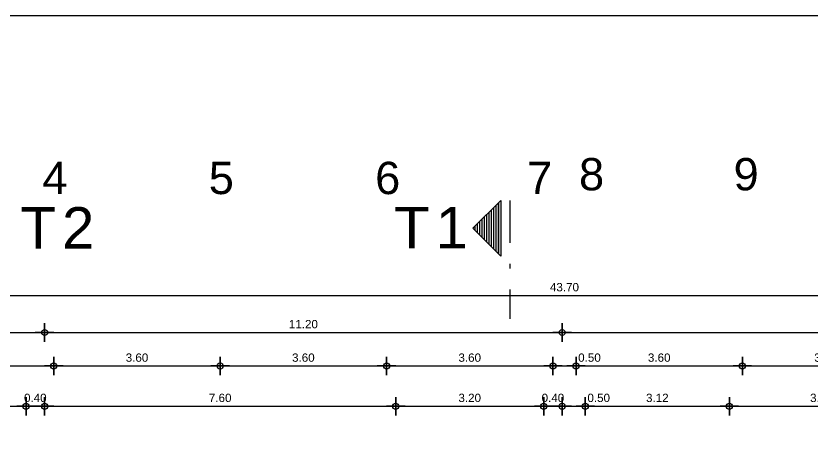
# Model space of a CAD drawing. Header units: metres. Extents: x 0 to 132, y -109 to 310.
# Drawn here: x 21.4 to 38.63, y 49.28 to 58.4 of the extents above; entities that cross this region are included whole.
import ezdxf

# ---------------------------------------------------------------- set-up
doc = ezdxf.new("R2010")
doc.units = ezdxf.units.M
doc.header["$LTSCALE"] = 0.036
doc.linetypes.add('DASHDOTX2', pattern=[50.8, 25.4, -12.7, 0, -12.7])
doc.layers.get('Defpoints').update_dxf_attribs({"color": 252})
for name, color, linetype in [('arxitektonika', 254, 'Continuous'), ('BORDER', 252, 'Continuous'), ('DIMBLK', 252, 'Continuous'), ('LAYER-ON', 252, 'Continuous')]:
    doc.layers.add(name, color=color, linetype=linetype)
doc.styles.add('COMU-N', font='arial.ttf')
doc.styles.get("Standard").update_dxf_attribs({"font": 'arial.ttf'})
doc.dimstyles.new('CADWDOT', dxfattribs={"dimscale": 0.1, "dimtxt": 1.8, "dimasz": 0.08, "dimexe": 2, "dimexo": 0, "dimgap": 0.09, "dimtad": 0, "dimrnd": 0.001, "dimzin": 0, "dimdsep": 46, "dimtxsty": 'Standard', "dimblk1": 'ARTDIM', "dimblk2": 'ARTDIM', "dimsah": 1, "dimcen": 0.09, "dimdle": 0.05, "dimse1": 1, "dimse2": 1, "dimadec": 0, "dimazin": 0, "dimtfac": 1, "dimtmove": 0, "dimatfit": 3, "dimldrblk": 'ARTDIM', "dimfxl": 2, "dimtvp": 0.9999, "dimtolj": 1, "dimtzin": 0, "dimarcsym": 0})

# ---------------------------------------------------------------- blocks, each defined once
blk = doc.blocks.new('art103')
at = {"layer": 'BORDER'}
blk.add_line((20.75, 14.6), (0.25, 14.6), dxfattribs=at)
blk = doc.blocks.new('ARTDIM')
at = {"layer": 'DIMBLK'}
for p, q in [((0, -24.9975), (0, 24.9975)), ((-24.9975, 0), (24.9975, 0))]:
    blk.add_line(p, q, dxfattribs=at)
blk.add_circle((0, 0), 8.25, dxfattribs=at)
blk = doc.blocks.new('*D59')
at = {"layer": 'arxitektonika', "color": 0, "lineweight": -2}
blk.add_line((20.426, 49.945), (21.61, 49.945), dxfattribs=at)
at = {"layer": 'Defpoints', "color": 0, "transparency": 16777216}
for p in [(20.418, 50.383), (21.618, 50.383), (21.618, 49.945)]:
    blk.add_point(p, dxfattribs=at)
at = {"layer": 'arxitektonika', "color": 0, "lineweight": -2, "xscale": 0.008, "yscale": 0.008, "zscale": 0.008, "rotation": 180}
blk.add_blockref('ARTDIM', (20.418, 49.945), dxfattribs=at)
at = {"layer": 'arxitektonika', "color": 0, "lineweight": -2, "xscale": 0.008, "yscale": 0.008, "zscale": 0.008}
blk.add_blockref('ARTDIM', (21.618, 49.945), dxfattribs=at)
at = {"layer": 'arxitektonika', "color": 0, "insert": (21.018, 50.125), "char_height": 0.18, "attachment_point": 5}
blk.add_mtext('\\A1;1.20', dxfattribs=at)
blk = doc.blocks.new('*D60')
at = {"layer": 'arxitektonika', "color": 0, "lineweight": -2}
blk.add_line((21.626, 49.945), (22.01, 49.945), dxfattribs=at)
at = {"layer": 'Defpoints', "color": 0, "transparency": 16777216}
for p in [(21.618, 50.383), (22.018, 50.383), (22.018, 49.945)]:
    blk.add_point(p, dxfattribs=at)
at = {"layer": 'arxitektonika', "color": 0, "lineweight": -2, "xscale": 0.008, "yscale": 0.008, "zscale": 0.008, "rotation": 180}
blk.add_blockref('ARTDIM', (21.618, 49.945), dxfattribs=at)
at = {"layer": 'arxitektonika', "color": 0, "lineweight": -2, "xscale": 0.008, "yscale": 0.008, "zscale": 0.008}
blk.add_blockref('ARTDIM', (22.018, 49.945), dxfattribs=at)
at = {"layer": 'arxitektonika', "color": 0, "insert": (21.818, 50.125), "char_height": 0.18, "attachment_point": 5}
blk.add_mtext('\\A1;0.40', dxfattribs=at)
blk = doc.blocks.new('*D61')
at = {"layer": 'arxitektonika', "color": 0, "lineweight": -2}
blk.add_line((22.026, 49.945), (29.61, 49.945), dxfattribs=at)
at = {"layer": 'Defpoints', "color": 0, "transparency": 16777216}
for p in [(22.018, 50.383), (29.618, 50.383), (29.618, 49.945)]:
    blk.add_point(p, dxfattribs=at)
at = {"layer": 'arxitektonika', "color": 0, "lineweight": -2, "xscale": 0.008, "yscale": 0.008, "zscale": 0.008, "rotation": 180}
blk.add_blockref('ARTDIM', (22.018, 49.945), dxfattribs=at)
at = {"layer": 'arxitektonika', "color": 0, "lineweight": -2, "xscale": 0.008, "yscale": 0.008, "zscale": 0.008}
blk.add_blockref('ARTDIM', (29.618, 49.945), dxfattribs=at)
at = {"layer": 'arxitektonika', "color": 0, "insert": (25.818, 50.125), "char_height": 0.18, "attachment_point": 5}
blk.add_mtext('\\A1;7.60', dxfattribs=at)
blk = doc.blocks.new('*D62')
at = {"layer": 'arxitektonika', "color": 0, "lineweight": -2}
blk.add_line((29.626, 49.945), (32.81, 49.945), dxfattribs=at)
at = {"layer": 'Defpoints', "color": 0, "transparency": 16777216}
for p in [(29.618, 50.383), (32.818, 50.383), (32.818, 49.945)]:
    blk.add_point(p, dxfattribs=at)
at = {"layer": 'arxitektonika', "color": 0, "lineweight": -2, "xscale": 0.008, "yscale": 0.008, "zscale": 0.008, "rotation": 180}
blk.add_blockref('ARTDIM', (29.618, 49.945), dxfattribs=at)
at = {"layer": 'arxitektonika', "color": 0, "lineweight": -2, "xscale": 0.008, "yscale": 0.008, "zscale": 0.008}
blk.add_blockref('ARTDIM', (32.818, 49.945), dxfattribs=at)
at = {"layer": 'arxitektonika', "color": 0, "insert": (31.218, 50.125), "char_height": 0.18, "attachment_point": 5}
blk.add_mtext('\\A1;3.20', dxfattribs=at)
blk = doc.blocks.new('*D63')
at = {"layer": 'arxitektonika', "color": 0, "lineweight": -2}
blk.add_line((32.826, 49.945), (33.21, 49.945), dxfattribs=at)
at = {"layer": 'Defpoints', "color": 0, "transparency": 16777216}
for p in [(32.818, 50.383), (33.218, 50.383), (33.218, 49.945)]:
    blk.add_point(p, dxfattribs=at)
at = {"layer": 'arxitektonika', "color": 0, "lineweight": -2, "xscale": 0.008, "yscale": 0.008, "zscale": 0.008, "rotation": 180}
blk.add_blockref('ARTDIM', (32.818, 49.945), dxfattribs=at)
at = {"layer": 'arxitektonika', "color": 0, "lineweight": -2, "xscale": 0.008, "yscale": 0.008, "zscale": 0.008}
blk.add_blockref('ARTDIM', (33.218, 49.945), dxfattribs=at)
at = {"layer": 'arxitektonika', "color": 0, "insert": (33.018, 50.125), "char_height": 0.18, "attachment_point": 5}
blk.add_mtext('\\A1;0.40', dxfattribs=at)
blk = doc.blocks.new('*D64')
at = {"layer": 'arxitektonika', "color": 0, "lineweight": -2}
for p, q in [((33.226, 49.945), (33.71, 49.945)), ((33.718, 49.945), (34.293, 49.945))]:
    blk.add_line(p, q, dxfattribs=at)
at = {"layer": 'Defpoints', "color": 0, "transparency": 16777216}
for p in [(33.218, 50.383), (33.718, 50.383), (33.718, 49.945)]:
    blk.add_point(p, dxfattribs=at)
at = {"layer": 'arxitektonika', "color": 0, "lineweight": -2, "xscale": 0.008, "yscale": 0.008, "zscale": 0.008, "rotation": 180}
blk.add_blockref('ARTDIM', (33.218, 49.945), dxfattribs=at)
at = {"layer": 'arxitektonika', "color": 0, "lineweight": -2, "xscale": 0.008, "yscale": 0.008, "zscale": 0.008}
blk.add_blockref('ARTDIM', (33.718, 49.945), dxfattribs=at)
at = {"layer": 'arxitektonika', "color": 0, "insert": (34.009, 50.125), "char_height": 0.18, "attachment_point": 5}
blk.add_mtext('\\A1;0.50', dxfattribs=at)
blk = doc.blocks.new('*D65')
at = {"layer": 'arxitektonika', "color": 0, "lineweight": -2}
blk.add_line((33.726, 49.945), (36.829, 49.945), dxfattribs=at)
at = {"layer": 'Defpoints', "color": 0, "transparency": 16777216}
for p in [(33.718, 50.383), (36.837, 50.383), (36.837, 49.945)]:
    blk.add_point(p, dxfattribs=at)
at = {"layer": 'arxitektonika', "color": 0, "lineweight": -2, "xscale": 0.008, "yscale": 0.008, "zscale": 0.008, "rotation": 180}
blk.add_blockref('ARTDIM', (33.718, 49.945), dxfattribs=at)
at = {"layer": 'arxitektonika', "color": 0, "lineweight": -2, "xscale": 0.008, "yscale": 0.008, "zscale": 0.008}
blk.add_blockref('ARTDIM', (36.837, 49.945), dxfattribs=at)
at = {"layer": 'arxitektonika', "color": 0, "insert": (35.277, 50.125), "char_height": 0.18, "attachment_point": 5}
blk.add_mtext('\\A1;3.12', dxfattribs=at)
blk = doc.blocks.new('*D66')
at = {"layer": 'arxitektonika', "color": 0, "lineweight": -2}
blk.add_line((36.845, 49.945), (40.81, 49.945), dxfattribs=at)
at = {"layer": 'Defpoints', "color": 0, "transparency": 16777216}
for p in [(36.837, 50.383), (40.818, 50.383), (40.818, 49.945)]:
    blk.add_point(p, dxfattribs=at)
at = {"layer": 'arxitektonika', "color": 0, "lineweight": -2, "xscale": 0.008, "yscale": 0.008, "zscale": 0.008, "rotation": 180}
blk.add_blockref('ARTDIM', (36.837, 49.945), dxfattribs=at)
at = {"layer": 'arxitektonika', "color": 0, "lineweight": -2, "xscale": 0.008, "yscale": 0.008, "zscale": 0.008}
blk.add_blockref('ARTDIM', (40.818, 49.945), dxfattribs=at)
at = {"layer": 'arxitektonika', "color": 0, "insert": (38.827, 50.125), "char_height": 0.18, "attachment_point": 5}
blk.add_mtext('\\A1;3.98', dxfattribs=at)
blk = doc.blocks.new('*D74')
at = {"layer": 'arxitektonika', "color": 0, "lineweight": -2}
blk.add_line((11.426, 51.542), (22.01, 51.542), dxfattribs=at)
at = {"layer": 'Defpoints', "color": 0, "transparency": 16777216}
for p in [(22.018, 51.542), (11.418, 48.093), (22.018, 48.093)]:
    blk.add_point(p, dxfattribs=at)
at = {"layer": 'arxitektonika', "color": 0, "lineweight": -2, "xscale": 0.008, "yscale": 0.008, "zscale": 0.008, "rotation": 180}
blk.add_blockref('ARTDIM', (11.418, 51.542), dxfattribs=at)
at = {"layer": 'arxitektonika', "color": 0, "lineweight": -2, "xscale": 0.008, "yscale": 0.008, "zscale": 0.008}
blk.add_blockref('ARTDIM', (22.018, 51.542), dxfattribs=at)
at = {"layer": 'arxitektonika', "color": 0, "insert": (16.718, 51.722), "char_height": 0.18, "attachment_point": 5}
blk.add_mtext('\\A1;10.60', dxfattribs=at)
blk = doc.blocks.new('*D75')
at = {"layer": 'arxitektonika', "color": 0, "lineweight": -2}
blk.add_line((22.026, 51.542), (33.21, 51.542), dxfattribs=at)
at = {"layer": 'Defpoints', "color": 0, "transparency": 16777216}
for p in [(33.218, 51.542), (22.018, 48.099), (33.218, 48.099)]:
    blk.add_point(p, dxfattribs=at)
at = {"layer": 'arxitektonika', "color": 0, "lineweight": -2, "xscale": 0.008, "yscale": 0.008, "zscale": 0.008, "rotation": 180}
blk.add_blockref('ARTDIM', (22.018, 51.542), dxfattribs=at)
at = {"layer": 'arxitektonika', "color": 0, "lineweight": -2, "xscale": 0.008, "yscale": 0.008, "zscale": 0.008}
blk.add_blockref('ARTDIM', (33.218, 51.542), dxfattribs=at)
at = {"layer": 'arxitektonika', "color": 0, "insert": (27.618, 51.722), "char_height": 0.18, "attachment_point": 5}
blk.add_mtext('\\A1;11.20', dxfattribs=at)
blk = doc.blocks.new('*D76')
at = {"layer": 'arxitektonika', "color": 0, "lineweight": -2}
blk.add_line((33.226, 51.542), (55.11, 51.542), dxfattribs=at)
at = {"layer": 'Defpoints', "color": 0, "transparency": 16777216}
for p in [(55.118, 51.542), (33.218, 48.099), (55.118, 48.099)]:
    blk.add_point(p, dxfattribs=at)
at = {"layer": 'arxitektonika', "color": 0, "lineweight": -2, "xscale": 0.008, "yscale": 0.008, "zscale": 0.008, "rotation": 180}
blk.add_blockref('ARTDIM', (33.218, 51.542), dxfattribs=at)
at = {"layer": 'arxitektonika', "color": 0, "lineweight": -2, "xscale": 0.008, "yscale": 0.008, "zscale": 0.008}
blk.add_blockref('ARTDIM', (55.118, 51.542), dxfattribs=at)
at = {"layer": 'arxitektonika', "color": 0, "insert": (44.168, 51.722), "char_height": 0.18, "attachment_point": 5}
blk.add_mtext('\\A1;21.90', dxfattribs=at)
blk = doc.blocks.new('*D77')
at = {"layer": 'arxitektonika', "color": 0, "lineweight": -2}
blk.add_line((11.426, 52.343), (55.11, 52.343), dxfattribs=at)
at = {"layer": 'Defpoints', "color": 0, "transparency": 16777216}
for p in [(55.118, 52.343), (11.418, 48.093), (55.118, 48.093)]:
    blk.add_point(p, dxfattribs=at)
at = {"layer": 'arxitektonika', "color": 0, "lineweight": -2, "xscale": 0.008, "yscale": 0.008, "zscale": 0.008, "rotation": 180}
blk.add_blockref('ARTDIM', (11.418, 52.343), dxfattribs=at)
at = {"layer": 'arxitektonika', "color": 0, "lineweight": -2, "xscale": 0.008, "yscale": 0.008, "zscale": 0.008}
blk.add_blockref('ARTDIM', (55.118, 52.343), dxfattribs=at)
at = {"layer": 'arxitektonika', "color": 0, "insert": (33.268, 52.523), "char_height": 0.18, "attachment_point": 5}
blk.add_mtext('\\A1;43.70', dxfattribs=at)
blk = doc.blocks.new('*D148')
at = {"layer": 'arxitektonika', "color": 0, "lineweight": -2}
blk.add_line((18.626, 50.817), (22.21, 50.817), dxfattribs=at)
at = {"layer": 'Defpoints', "color": 0, "transparency": 16777216}
for p in [(18.618, 54.389), (22.218, 54.389), (22.218, 50.817)]:
    blk.add_point(p, dxfattribs=at)
at = {"layer": 'arxitektonika', "color": 0, "lineweight": -2, "xscale": 0.008, "yscale": 0.008, "zscale": 0.008, "rotation": 180}
blk.add_blockref('ARTDIM', (18.618, 50.817), dxfattribs=at)
at = {"layer": 'arxitektonika', "color": 0, "lineweight": -2, "xscale": 0.008, "yscale": 0.008, "zscale": 0.008}
blk.add_blockref('ARTDIM', (22.218, 50.817), dxfattribs=at)
at = {"layer": 'arxitektonika', "color": 0, "insert": (20.418, 50.997), "char_height": 0.18, "attachment_point": 5}
blk.add_mtext('\\A1;3.60', dxfattribs=at)
blk = doc.blocks.new('*D149')
at = {"layer": 'arxitektonika', "color": 0, "lineweight": -2}
blk.add_line((22.226, 50.817), (25.81, 50.817), dxfattribs=at)
at = {"layer": 'Defpoints', "color": 0, "transparency": 16777216}
for p in [(22.218, 54.389), (25.818, 54.389), (25.818, 50.817)]:
    blk.add_point(p, dxfattribs=at)
at = {"layer": 'arxitektonika', "color": 0, "lineweight": -2, "xscale": 0.008, "yscale": 0.008, "zscale": 0.008, "rotation": 180}
blk.add_blockref('ARTDIM', (22.218, 50.817), dxfattribs=at)
at = {"layer": 'arxitektonika', "color": 0, "lineweight": -2, "xscale": 0.008, "yscale": 0.008, "zscale": 0.008}
blk.add_blockref('ARTDIM', (25.818, 50.817), dxfattribs=at)
at = {"layer": 'arxitektonika', "color": 0, "insert": (24.018, 50.997), "char_height": 0.18, "attachment_point": 5}
blk.add_mtext('\\A1;3.60', dxfattribs=at)
blk = doc.blocks.new('*D150')
at = {"layer": 'arxitektonika', "color": 0, "lineweight": -2}
blk.add_line((25.826, 50.817), (29.41, 50.817), dxfattribs=at)
at = {"layer": 'Defpoints', "color": 0, "transparency": 16777216}
for p in [(25.818, 54.389), (29.418, 54.389), (29.418, 50.817)]:
    blk.add_point(p, dxfattribs=at)
at = {"layer": 'arxitektonika', "color": 0, "lineweight": -2, "xscale": 0.008, "yscale": 0.008, "zscale": 0.008, "rotation": 180}
blk.add_blockref('ARTDIM', (25.818, 50.817), dxfattribs=at)
at = {"layer": 'arxitektonika', "color": 0, "lineweight": -2, "xscale": 0.008, "yscale": 0.008, "zscale": 0.008}
blk.add_blockref('ARTDIM', (29.418, 50.817), dxfattribs=at)
at = {"layer": 'arxitektonika', "color": 0, "insert": (27.618, 50.997), "char_height": 0.18, "attachment_point": 5}
blk.add_mtext('\\A1;3.60', dxfattribs=at)
blk = doc.blocks.new('*D151')
at = {"layer": 'arxitektonika', "color": 0, "lineweight": -2}
blk.add_line((29.426, 50.817), (33.01, 50.817), dxfattribs=at)
at = {"layer": 'Defpoints', "color": 0, "transparency": 16777216}
for p in [(29.418, 54.389), (33.018, 54.389), (33.018, 50.817)]:
    blk.add_point(p, dxfattribs=at)
at = {"layer": 'arxitektonika', "color": 0, "lineweight": -2, "xscale": 0.008, "yscale": 0.008, "zscale": 0.008, "rotation": 180}
blk.add_blockref('ARTDIM', (29.418, 50.817), dxfattribs=at)
at = {"layer": 'arxitektonika', "color": 0, "lineweight": -2, "xscale": 0.008, "yscale": 0.008, "zscale": 0.008}
blk.add_blockref('ARTDIM', (33.018, 50.817), dxfattribs=at)
at = {"layer": 'arxitektonika', "color": 0, "insert": (31.218, 50.997), "char_height": 0.18, "attachment_point": 5}
blk.add_mtext('\\A1;3.60', dxfattribs=at)
blk = doc.blocks.new('*D152')
at = {"layer": 'arxitektonika', "color": 0, "lineweight": -2}
for p, q in [((33.026, 50.817), (33.51, 50.817)), ((33.518, 50.817), (34.093, 50.817))]:
    blk.add_line(p, q, dxfattribs=at)
at = {"layer": 'Defpoints', "color": 0, "transparency": 16777216}
for p in [(33.018, 54.389), (33.518, 54.389), (33.518, 50.817)]:
    blk.add_point(p, dxfattribs=at)
at = {"layer": 'arxitektonika', "color": 0, "lineweight": -2, "xscale": 0.008, "yscale": 0.008, "zscale": 0.008, "rotation": 180}
blk.add_blockref('ARTDIM', (33.018, 50.817), dxfattribs=at)
at = {"layer": 'arxitektonika', "color": 0, "lineweight": -2, "xscale": 0.008, "yscale": 0.008, "zscale": 0.008}
blk.add_blockref('ARTDIM', (33.518, 50.817), dxfattribs=at)
at = {"layer": 'arxitektonika', "color": 0, "insert": (33.809, 50.997), "char_height": 0.18, "attachment_point": 5}
blk.add_mtext('\\A1;0.50', dxfattribs=at)
blk = doc.blocks.new('*D153')
at = {"layer": 'arxitektonika', "color": 0, "lineweight": -2}
blk.add_line((33.526, 50.817), (37.11, 50.817), dxfattribs=at)
at = {"layer": 'Defpoints', "color": 0, "transparency": 16777216}
for p in [(33.518, 54.389), (37.118, 54.389), (37.118, 50.817)]:
    blk.add_point(p, dxfattribs=at)
at = {"layer": 'arxitektonika', "color": 0, "lineweight": -2, "xscale": 0.008, "yscale": 0.008, "zscale": 0.008, "rotation": 180}
blk.add_blockref('ARTDIM', (33.518, 50.817), dxfattribs=at)
at = {"layer": 'arxitektonika', "color": 0, "lineweight": -2, "xscale": 0.008, "yscale": 0.008, "zscale": 0.008}
blk.add_blockref('ARTDIM', (37.118, 50.817), dxfattribs=at)
at = {"layer": 'arxitektonika', "color": 0, "insert": (35.318, 50.997), "char_height": 0.18, "attachment_point": 5}
blk.add_mtext('\\A1;3.60', dxfattribs=at)
blk = doc.blocks.new('*D154')
at = {"layer": 'arxitektonika', "color": 0, "lineweight": -2}
blk.add_line((37.126, 50.817), (40.71, 50.817), dxfattribs=at)
at = {"layer": 'Defpoints', "color": 0, "transparency": 16777216}
for p in [(37.118, 54.389), (40.718, 54.389), (40.718, 50.817)]:
    blk.add_point(p, dxfattribs=at)
at = {"layer": 'arxitektonika', "color": 0, "lineweight": -2, "xscale": 0.008, "yscale": 0.008, "zscale": 0.008, "rotation": 180}
blk.add_blockref('ARTDIM', (37.118, 50.817), dxfattribs=at)
at = {"layer": 'arxitektonika', "color": 0, "lineweight": -2, "xscale": 0.008, "yscale": 0.008, "zscale": 0.008}
blk.add_blockref('ARTDIM', (40.718, 50.817), dxfattribs=at)
at = {"layer": 'arxitektonika', "color": 0, "insert": (38.918, 50.997), "char_height": 0.18, "attachment_point": 5}
blk.add_mtext('\\A1;3.60', dxfattribs=at)

msp = doc.modelspace()

# ---------------------------------------------------------------- linework, layer by layer
at = {"layer": 'arxitektonika'}
for p, q in [((31.288, 53.799), (31.888, 54.399)), ((31.788, 53.299), (31.788, 54.299)), ((31.838, 53.249), (31.838, 54.349)), ((31.838, 54.349), (31.838, 53.249)), ((31.838, 53.249), (31.838, 54.349)), ((31.888, 54.399), (31.888, 53.799)), ((31.588, 53.499), (31.588, 54.099)), ((31.638, 53.449), (31.638, 54.149)), ((31.688, 53.399), (31.688, 54.199)), ((31.738, 53.349), (31.738, 54.249)), ((31.438, 53.649), (31.438, 53.949)), ((31.488, 53.599), (31.488, 53.999)), ((31.538, 53.549), (31.538, 54.049)), ((31.288, 53.799), (31.888, 53.199)), ((31.338, 53.749), (31.338, 53.849)), ((31.388, 53.699), (31.388, 53.899)), ((31.888, 53.799), (31.888, 53.199))]:
    msp.add_line(p, q, dxfattribs=at)
at = {"layer": 'arxitektonika', "linetype": 'DASHDOTX2'}
msp.add_line((32.088, 54.399), (32.088, 51.839), dxfattribs=at)

# ---------------------------------------------------------------- block references
at = {"layer": 'LAYER-ON', "xscale": 4, "yscale": 4, "zscale": 4}
msp.add_blockref('art103', (0, 0), dxfattribs=at)

# ---------------------------------------------------------------- texts
at = {"layer": 'arxitektonika', "style": 'COMU-N'}
for s, height, p in [('8', 0.7, (33.582, 54.622)), ('9', 0.7, (36.927, 54.622)), ('4', 0.7, (21.971, 54.54)), ('4', 0.7, (21.971, 54.54)), ('5', 0.7, (25.571, 54.54)), ('6', 0.7, (29.171, 54.54)), ('7', 0.7, (32.461, 54.54)), ('2', 0.9, (22.396, 53.358)), ('Τ', 0.9, (21.497, 53.358)), ('Τ', 0.9, (29.582, 53.363)), ('1', 0.9, (30.48, 53.363))]:
    msp.add_text(s, height=height, dxfattribs=at).set_placement(p)

# ---------------------------------------------------------------- dimensions: what is measured, and where the dimension line sits
at = {"layer": 'arxitektonika'}
for base, p1, p2, picture, middle in [((22.218, 50.817), (18.618, 54.389), (22.218, 54.389), '*D148', (20.418, 50.997)), ((25.818, 50.817), (22.218, 54.389), (25.818, 54.389), '*D149', (24.018, 50.997)), ((29.418, 50.817), (25.818, 54.389), (29.418, 54.389), '*D150', (27.618, 50.997)), ((33.018, 50.817), (29.418, 54.389), (33.018, 54.389), '*D151', (31.218, 50.997)), ((33.518, 50.817), (33.018, 54.389), (33.518, 54.389), '*D152', (33.809, 50.997)), ((37.118, 50.817), (33.518, 54.389), (37.118, 54.389), '*D153', (35.318, 50.997)), ((40.718, 50.817), (37.118, 54.389), (40.718, 54.389), '*D154', (38.918, 50.997)), ((55.118, 52.343), (11.418, 48.093), (55.118, 48.093), '*D77', (33.268, 52.523)), ((22.018, 51.542), (11.418, 48.093), (22.018, 48.093), '*D74', (16.718, 51.722)), ((33.218, 51.542), (22.018, 48.099), (33.218, 48.099), '*D75', (27.618, 51.722)), ((55.118, 51.542), (33.218, 48.099), (55.118, 48.099), '*D76', (44.168, 51.722)), ((21.618, 49.945), (20.418, 50.383), (21.618, 50.383), '*D59', (21.018, 50.125)), ((29.618, 49.945), (22.018, 50.383), (29.618, 50.383), '*D61', (25.818, 50.125)), ((32.818, 49.945), (29.618, 50.383), (32.818, 50.383), '*D62', (31.218, 50.125)), ((33.718, 49.945), (33.218, 50.383), (33.718, 50.383), '*D64', (34.009, 50.125)), ((36.837, 49.945), (33.718, 50.383), (36.837, 50.383), '*D65', (35.277, 50.125)), ((40.818, 49.945), (36.837, 50.383), (40.818, 50.383), '*D66', (38.827, 50.125))]:
    dim = msp.add_linear_dim(base=base, p1=p1, p2=p2, dimstyle='CADWDOT', dxfattribs=at)
    dim.commit()
    dim.dimension.update_dxf_attribs({"geometry": picture, "text_midpoint": middle})
for base, p1, p2, picture, middle in [((22.018, 49.945), (21.618, 50.383), (22.018, 50.383), '*D60', (21.818, 49.945)), ((33.218, 49.945), (32.818, 50.383), (33.218, 50.383), '*D63', (33.018, 49.945))]:
    dim = msp.add_linear_dim(base=base, p1=p1, p2=p2, dimstyle='CADWDOT', dxfattribs=at)
    dim.commit()
    dim.dimension.update_dxf_attribs({"geometry": picture, "text_midpoint": middle, "dimtype": 160})

doc.saveas('drawing.dxf')
